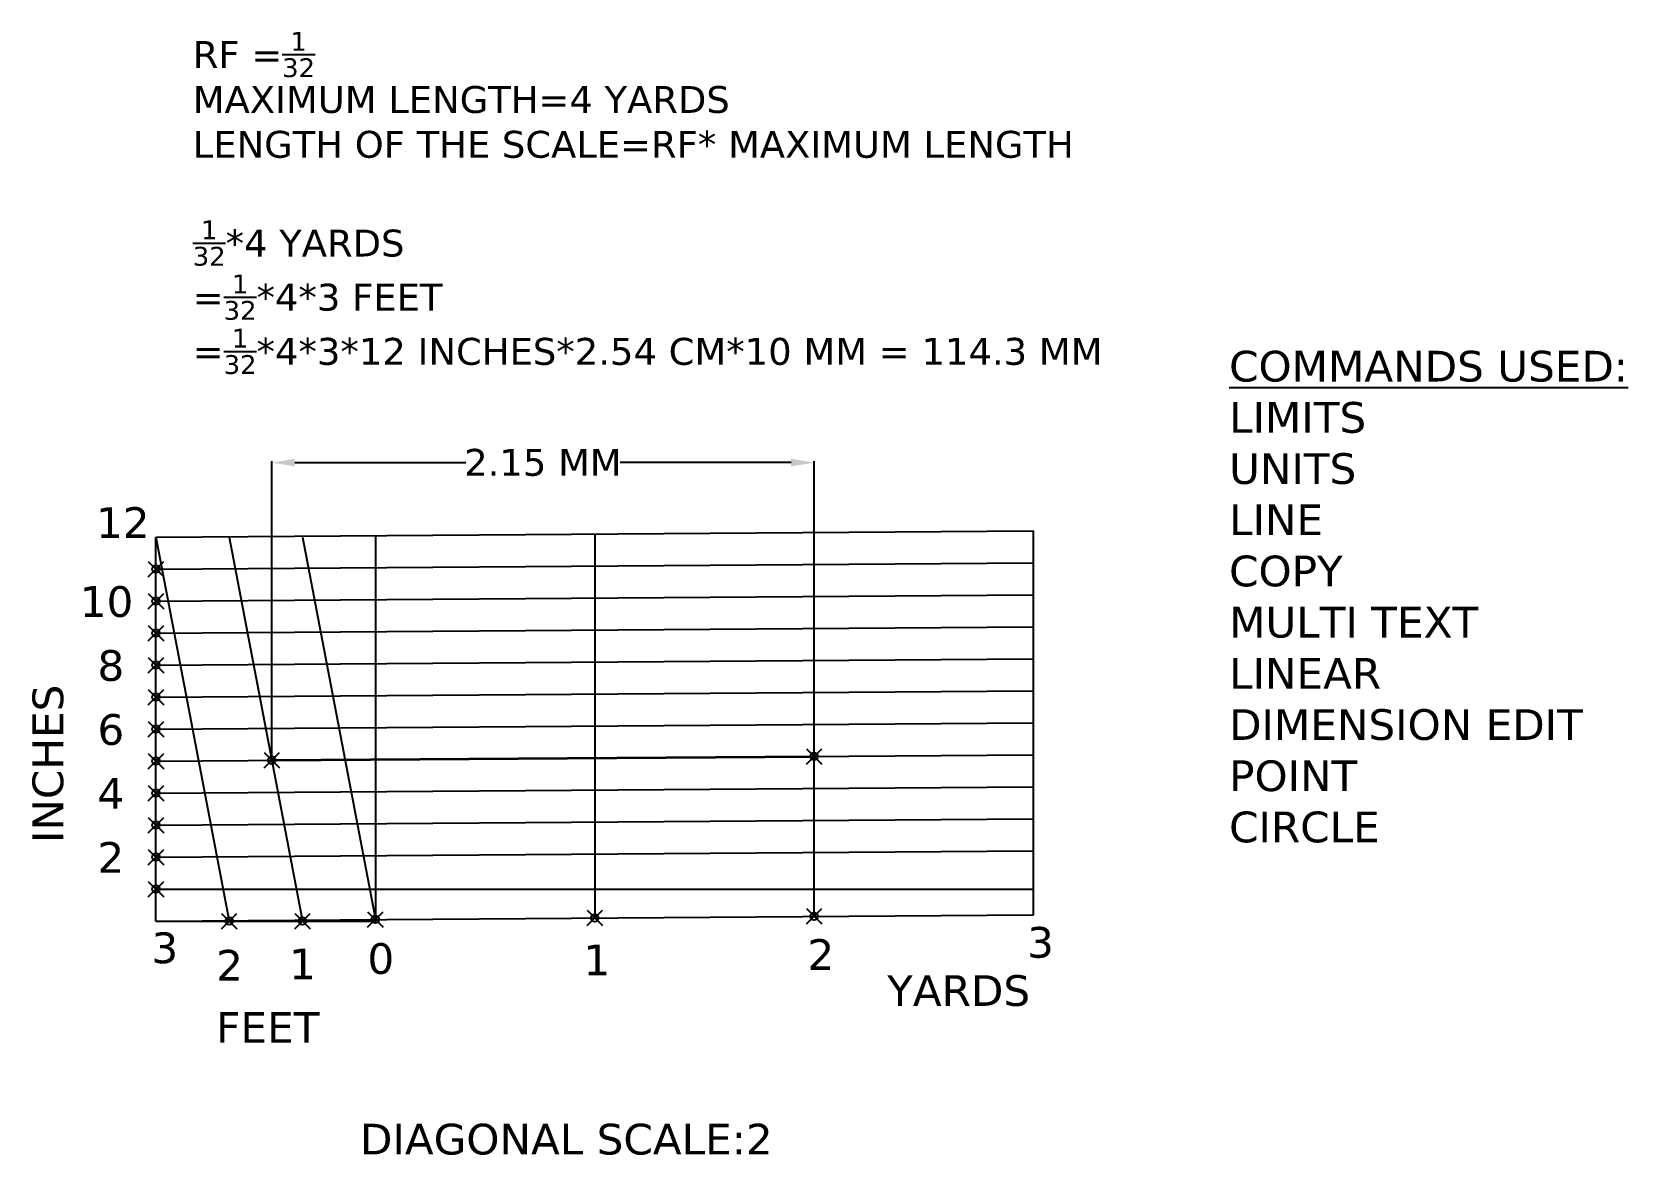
# Model space of a CAD drawing. Header units: millimetres. Extents: x 9 to 217, y -12 to 134.
import ezdxf

# ---------------------------------------------------------------- set-up
doc = ezdxf.new("R2010")
doc.units = ezdxf.units.MM
doc.header["$MEASUREMENT"] = 0
doc.header["$PDMODE"] = 35
doc.header["$PDSIZE"] = -3.5
doc.dimstyles.get("Standard").update_dxf_attribs({"dimtxt": 3.5, "dimasz": 3, "dimexe": 0.18, "dimexo": 0.0625, "dimgap": 0.09, "dimtad": 0, "dimtih": 1, "dimtoh": 1, "dimdec": 0, "dimzin": 0, "dimdsep": 46, "dimtxsty": 'Standard', "dimcen": 0.09, "dimadec": 0, "dimazin": 0, "dimtfac": 1, "dimtdec": 0, "dimtofl": 0, "dimtmove": 0, "dimatfit": 3, "dimfxl": 1, "dimtolj": 1, "dimtzin": 0, "dimarcsym": 0})

# ---------------------------------------------------------------- blocks, each defined once
blk = doc.blocks.new('*D1')
at = {"color": 0, "lineweight": -2}
for p, q in [((40.34, 39), (40.34, 77.88)), ((43.34, 77.7), (65.63, 77.7)), ((107.98, 77.7), (85.7, 77.7)), ((110.98, 39.5), (110.98, 77.88))]:
    blk.add_line(p, q, dxfattribs=at)
at = {"color": 0}
for points in [[(43.34, 78.2), (43.34, 77.2), (40.34, 77.7)], [(107.98, 78.2), (107.98, 77.2), (110.98, 77.7)]]:
    blk.add_solid(points, dxfattribs=at)
at = {"layer": 'Defpoints', "color": 0}
for p in [(110.98, 77.7), (40.34, 38.94), (110.98, 39.44)]:
    blk.add_point(p, dxfattribs=at)
at = {"color": 0, "insert": (75.66, 77.7), "char_height": 3.5, "attachment_point": 5}
blk.add_mtext('\\A1;{\\fVerdana|b0|i0|c0|p34;2.15 MM}', dxfattribs=at)

msp = doc.modelspace()

# ---------------------------------------------------------------- linework, layer by layer
for p, q in [((25.26, 67.99), (139.55, 68.81)), ((139.55, 18.81), (139.55, 68.81)), ((25.26, 17.99), (25.26, 67.99)), ((25.26, 67.99), (34.8, 17.99)), ((34.8, 67.99), (44.34, 17.99)), ((44.34, 67.99), (53.88, 17.99)), ((53.88, 18.2), (53.88, 68.2)), ((82.46, 18.4), (82.46, 68.4)), ((110.98, 18.61), (110.98, 68.61)), ((25.26, 63.83), (139.55, 64.64)), ((25.26, 59.66), (139.55, 60.48)), ((25.26, 55.49), (139.55, 56.31)), ((25.26, 51.33), (139.55, 52.14)), ((25.26, 47.16), (139.55, 47.98)), ((25.26, 42.99), (139.55, 43.81)), ((25.26, 38.83), (139.55, 39.64)), ((25.26, 34.66), (139.55, 35.48)), ((25.26, 30.49), (139.55, 31.31)), ((25.26, 26.33), (139.55, 27.14)), ((25.26, 22.16), (139.55, 22.16)), ((25.26, 17.99), (139.55, 18.81)), ((25.26, 17.99), (53.88, 17.99))]:
    msp.add_line(p, q)
at = {"lineweight": 35}
msp.add_line((40.34, 38.94), (110.98, 39.44), dxfattribs=at)
for p in [(25.26, 63.83), (25.26, 59.66), (25.26, 55.49), (25.26, 51.33), (25.26, 47.16), (25.26, 42.99), (25.26, 38.83), (40.34, 38.94), (110.98, 39.44), (25.26, 34.66), (25.26, 30.49), (25.26, 26.33), (25.26, 22.16), (34.8, 17.99), (44.34, 17.99), (53.83, 18.2), (82.41, 18.4), (110.98, 18.61)]:
    msp.add_point(p)

# ---------------------------------------------------------------- texts
at = {"attachment_point": 1}
for s, insert, char_height in [('\\A1;{\\fVerdana|b0|i0|c0|p34;RF =\\H0.7x;\\S1/32;\\H1.429x;\\PMAXIMUM LENGTH=4 YARDS\\PLENGTH OF THE SCALE=RF* MAXIMUM LENGTH\\P\\P\\H0.7x;\\S1/32;\\H1.429x;*4 YARDS\\P=\\H0.7x;\\S1/32;\\H1.429x;*4*3 FEET\\P=\\H0.7x;\\S1/32;\\H1.429x;*4*3*12 INCHES*2.54 CM*10 MM = 114.3 MM}', (30.05, 133.79), 3.5), ('{\\fVerdana|b0|i0|c0|p34;\\LCOMMANDS USED:\\l\\PLIMITS\\PUNITS\\PLINE\\PCOPY\\PMULTI TEXT\\PLINEAR\\PDIMENSION EDIT\\PPOINT\\PCIRCLE}', (165.03, 92.26), 4), ('{\\fVerdana|b0|i0|c0|p34;12}', (17.44, 71.89), 4), ('{\\fVerdana|b0|i0|c0|p34;10}', (15.33, 61.61), 4), ('{\\fVerdana|b0|i0|c0|p34;8}', (17.63, 53.28), 4), ('{\\fVerdana|b0|i0|c0|p34;6}', (17.63, 44.94), 4), ('{\\fVerdana|b0|i0|c0|p34;4}', (17.63, 36.61), 4), ('{\\fVerdana|b0|i0|c0|p34;2}', (17.63, 28.28), 4), ('{\\fVerdana|b0|i0|c0|p34;3}', (138.72, 17.22), 4), ('{\\fVerdana|b0|i0|c0|p34;3}', (24.66, 16.51), 4), ('{\\fVerdana|b0|i0|c0|p34;0}', (52.8, 15.11), 4), ('{\\fVerdana|b0|i0|c0|p34;1}', (80.93, 14.93), 4), ('{\\fVerdana|b0|i0|c0|p34;2}', (110.11, 15.63), 4), ('{\\fVerdana|b0|i0|c0|p34;2}', (33.1, 14.23), 4), ('{\\fVerdana|b0|i0|c0|p34;1}', (42.6, 14.4), 4), ('{\\fVerdana|b0|i0|c0|p34;YARDS}', (120.49, 10.94), 4), ('{\\fVerdana|b0|i0|c0|p34;FEET}', (33.1, 6.14), 4), ('{\\fVerdana|b0|i0|c0|p34;DIAGONAL SCALE:2}', (51.83, -8.41), 4)]:
    msp.add_mtext(s, dxfattribs=dict(at, insert=insert, char_height=char_height))
at = {"insert": (9.17, 28.15), "char_height": 4, "attachment_point": 1, "rotation": 90}
msp.add_mtext('{\\fVerdana|b0|i0|c0|p34;INCHES}', dxfattribs=at)

# ---------------------------------------------------------------- dimensions: what is measured, and where the dimension line sits
dim = msp.add_linear_dim(base=(110.98, 77.7), p1=(40.34, 38.94), p2=(110.98, 39.44), text='{\\fVerdana|b0|i0|c0|p34;2.15 MM}', dimstyle='Standard')
dim.commit()
dim.dimension.update_dxf_attribs({"geometry": '*D1', "text_midpoint": (75.66, 77.7)})

doc.saveas('drawing.dxf')
